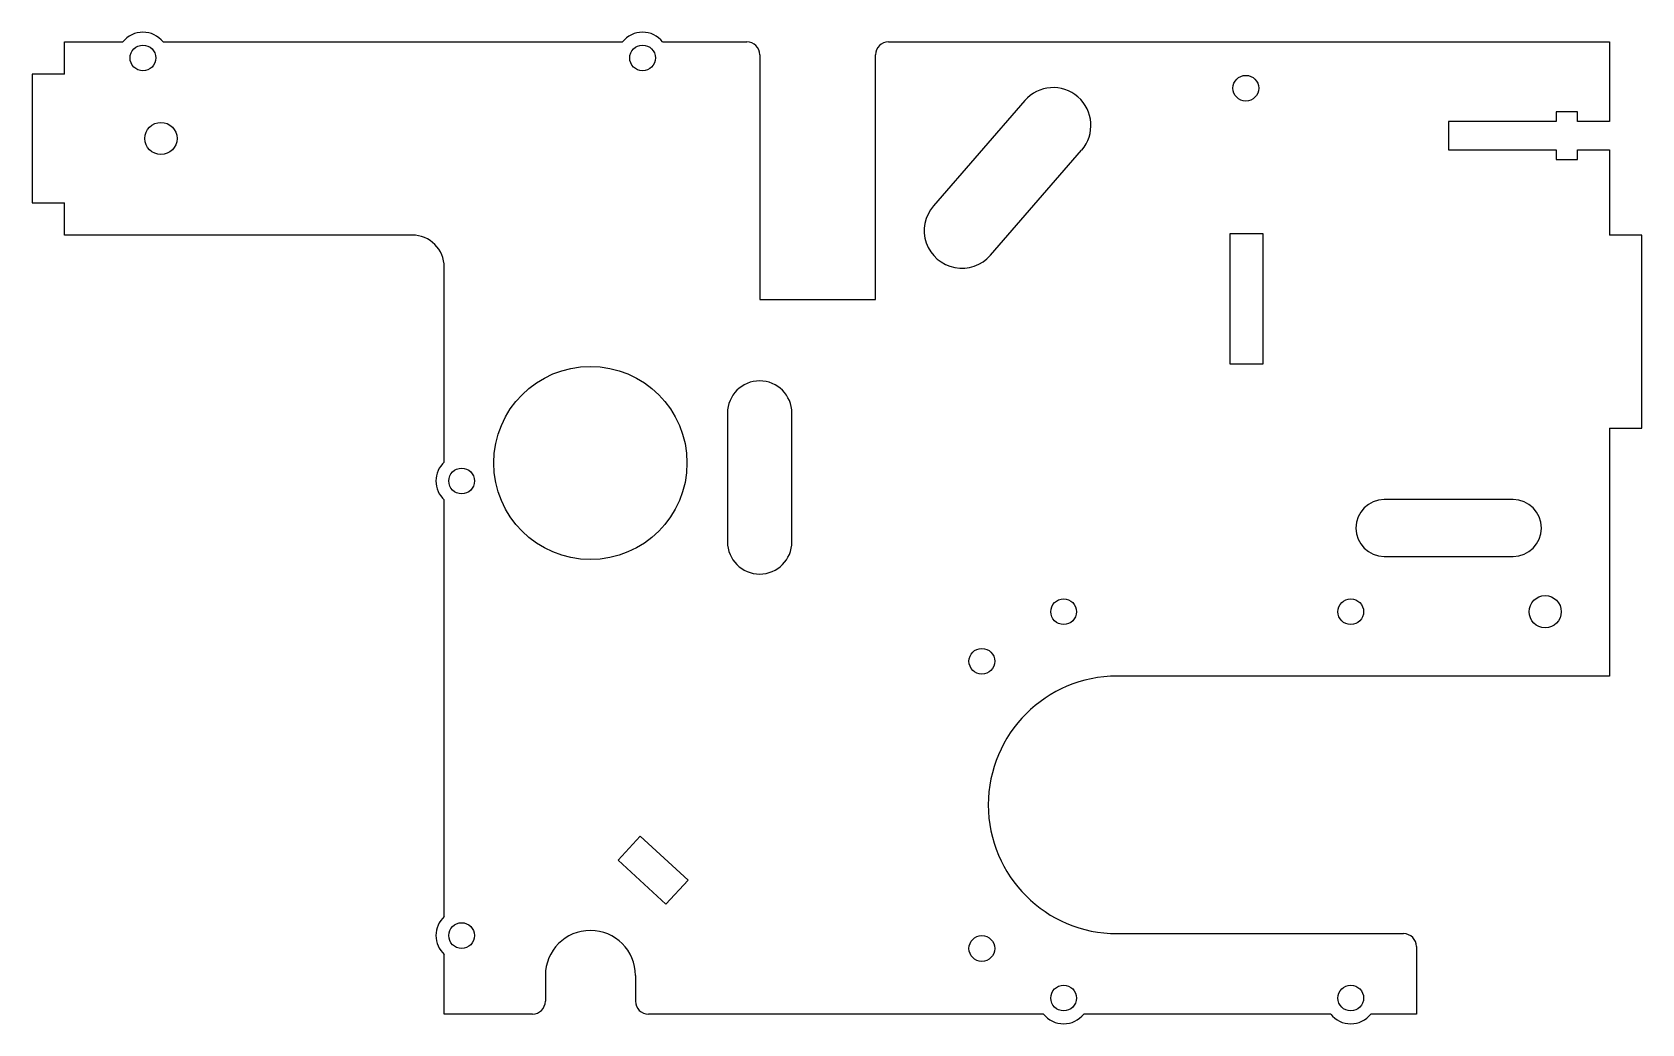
# Model space of a CAD drawing. Header units: millimetres. Extents: x -125 to 125, y -77 to 77.
import ezdxf

# ---------------------------------------------------------------- set-up
doc = ezdxf.new("R2010")
doc.units = ezdxf.units.MM

msp = doc.modelspace()

# ---------------------------------------------------------------- linework, layer by layer
at = {"color": 7, "linetype": 'Continuous', "lineweight": 25}
for p, q in [((-120, 70.5), (-120, 75.5)), ((-120, 75.5), (-110.92, 75.5)), ((-104.68, 75.5), (-33.32, 75.5)), ((-27.08, 75.5), (-14, 75.5)), ((8, 75.5), (120, 75.5)), ((120, 75.5), (120, 63.14)), ((-12, 73.5), (-12, 35.5)), ((6, 35.5), (6, 73.5)), ((-125, 70.5), (-125, 50.5)), ((-120, 70.5), (-125, 70.5)), ((29.15, 66.37), (14.98, 50.04)), ((111.7, 63.14), (95, 63.14)), ((95, 63.14), (95, 58.74)), ((115, 64.64), (111.7, 64.64)), ((111.7, 64.64), (111.7, 63.14)), ((115, 63.14), (115, 64.64)), ((120, 63.14), (115, 63.14)), ((23.83, 42.36), (38, 58.69)), ((95, 58.74), (111.7, 58.74)), ((111.7, 58.74), (111.7, 57.24)), ((115, 57.24), (115, 58.74)), ((115, 58.74), (120, 58.74)), ((120, 58.74), (120, 45.5)), ((111.7, 57.24), (115, 57.24)), ((-125, 50.5), (-120, 50.5)), ((-120, 45.5), (-120, 50.5)), ((-66, 45.5), (-120, 45.5)), ((66.2, 45.7), (61, 45.7)), ((61, 45.7), (61, 25.5)), ((66.2, 25.5), (66.2, 45.7)), ((125, 45.5), (120, 45.5)), ((125, 15.5), (125, 45.5)), ((-61, 10.25), (-61, 40.5)), ((-12, 35.5), (6, 35.5)), ((61, 25.5), (66.2, 25.5)), ((-17.01, 17.85), (-17.01, -2.15)), ((-7.01, -2.15), (-7.01, 17.85)), ((120, 15.5), (125, 15.5)), ((120, 15.5), (120, -23)), ((-61, -60.35), (-61, 4.35)), ((105, 4.42), (85, 4.42)), ((85, -4.42), (105, -4.42)), ((120, -23), (43.5, -23)), ((-30.56, -47.85), (-34.01, -51.61)), ((-23.12, -54.67), (-30.56, -47.85)), ((-34.01, -51.61), (-26.56, -58.43)), ((-26.56, -58.43), (-23.12, -54.67)), ((43.5, -63), (88, -63)), ((90, -65), (90, -75.5)), ((-61, -75.5), (-61, -66.25)), ((-45.3, -69.5), (-45.3, -73.5)), ((-31.3, -69.5), (-31.3, -73.5)), ((-47.3, -75.5), (-61, -75.5)), ((32.08, -75.5), (-29.3, -75.5)), ((76.68, -75.5), (38.32, -75.5)), ((90, -75.5), (82.92, -75.5))]:
    msp.add_line(p, q, dxfattribs=at)
for centre, radius in [((-107.8, 73), 2), ((-30.2, 73), 2), ((63.5, 68.3), 2), ((-105, 60.5), 2.5), ((-38.3, 10.1), 15), ((-58.3, 7.3), 2), ((35.2, -13), 2), ((79.8, -13), 2), ((110, -13), 2.5), ((22.5, -20.7), 2), ((-58.3, -63.3), 2), ((22.5, -65.3), 2), ((35.2, -73), 2), ((79.8, -73), 2)]:
    msp.add_circle(centre, radius, dxfattribs=at)
for centre, radius, start, end in [((-107.8, 73), 4, 38.6822, 141.3178), ((-30.2, 73), 4, 38.6822, 141.3178), ((-14, 73.5), 2, 0, 90), ((8, 73.5), 2, 90, 180), ((33.58, 62.53), 5.86, 319.0616, 139.0616), ((19.41, 46.2), 5.86, 139.0616, 319.0616), ((-66, 40.5), 5, 0, 90), ((-12.01, 17.85), 5, 0, 180), ((-58.3, 7.3), 4, 132.5404, 227.4596), ((85, 0), 4.42, 90, 270), ((105, 0), 4.42, 270, 90), ((-12.01, -2.15), 5, 180, 0), ((43.5, -43), 20, 90, 270), ((-58.3, -63.3), 4, 132.5404, 227.4596), ((-38.3, -69.5), 7, 0, 180), ((88, -65), 2, 0, 90), ((-47.3, -73.5), 2, 270, 0), ((-29.3, -73.5), 2, 180, 270), ((35.2, -73), 4, 218.6822, 321.3178), ((79.8, -73), 4, 218.6822, 321.3178)]:
    msp.add_arc(centre, radius, start, end, dxfattribs=at)

doc.saveas('drawing.dxf')
